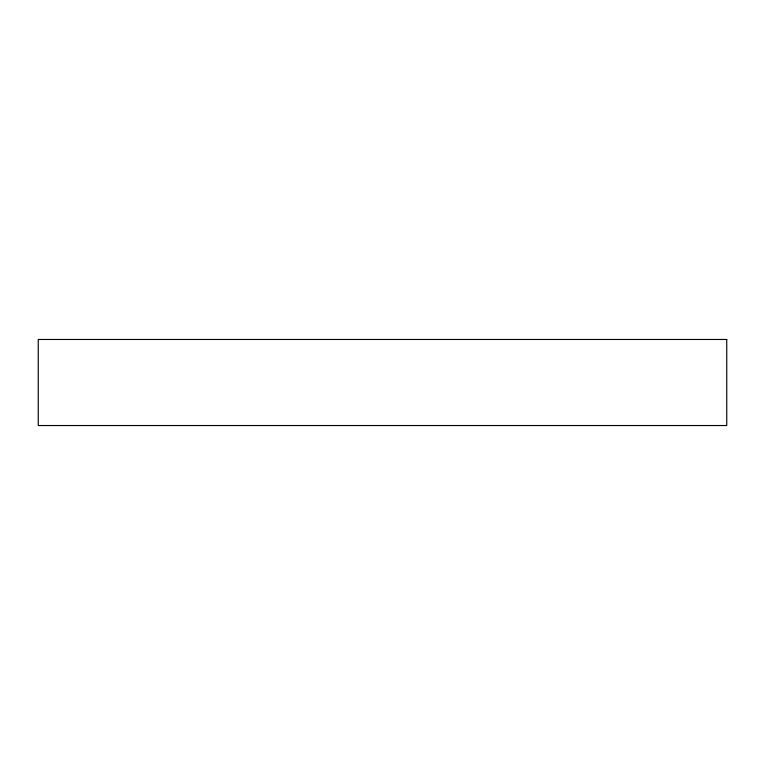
<?xml version="1.0" encoding="UTF-8"?>
<svg xmlns="http://www.w3.org/2000/svg" width="765" height="765" viewBox="0 0 765 765"><rect width="100%" height="100%" fill="white"/><g stroke="black" fill="none" stroke-linecap="round" stroke-linejoin="round"><path stroke-width="1.15" d="M726.75 339.469L38.25 339.469L38.25 425.531L726.75 425.531L726.75 339.469"/></g></svg>
